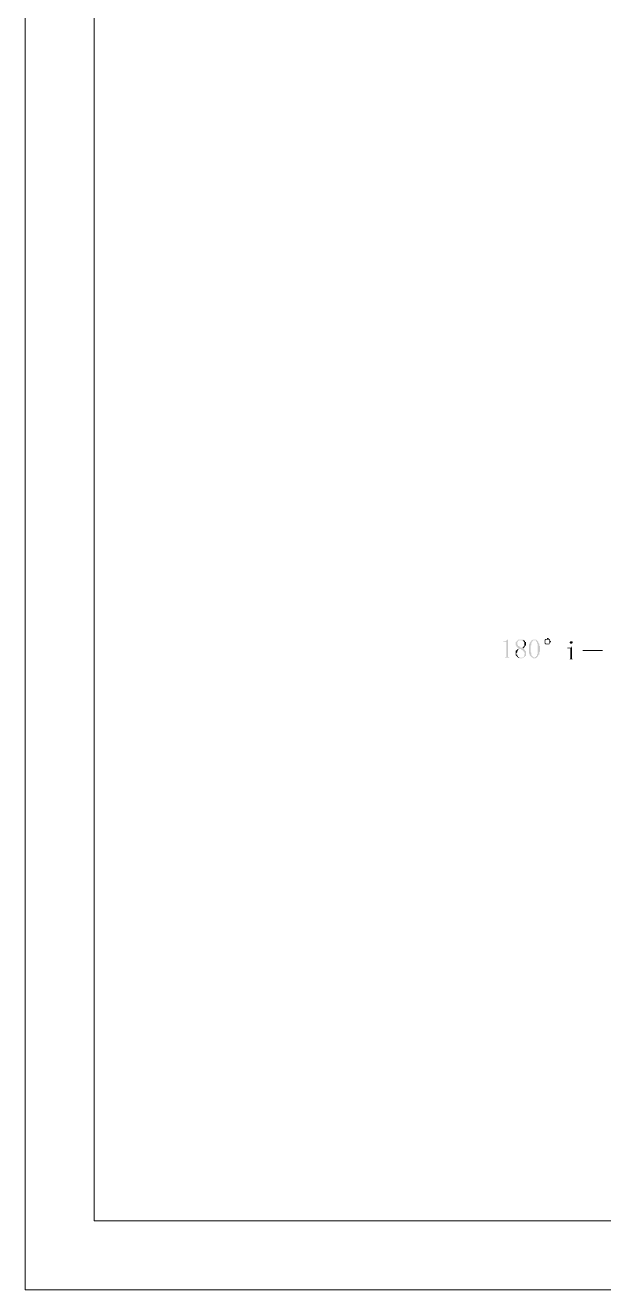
# Model space of a CAD drawing. Header units: millimetres. Extents: x 6 to 291, y 3 to 207.
# Drawn here: x 6.1 to 37.4, y 3.2 to 71.6 of the extents above; entities that cross this region are included whole.
import ezdxf

# ---------------------------------------------------------------- set-up
doc = ezdxf.new("R2010")
doc.units = ezdxf.units.MM

msp = doc.modelspace()

# ---------------------------------------------------------------- hatches: boundary and pattern name
h = msp.add_hatch(color=7)
h.dxf.hatch_style = 2
h.paths.add_polyline_path([(32.257859, 38.354), (32.215526, 38.354), (32.215526, 38.311667), (32.173192, 38.311667), (32.130859, 38.269333), (32.003859, 38.269333), (32.003859, 38.227), (32.173192, 38.227), (32.173192, 37.422667), (32.130859, 37.422667), (32.088526, 37.380333), (32.003859, 37.380333), (32.427192, 37.380333), (32.342526, 37.380333), (32.300192, 37.422667), (32.257859, 37.422667), (32.257859, 37.507333)])
h = msp.add_hatch(color=7)
h.dxf.hatch_style = 2
h.paths.add_polyline_path([(32.977526, 38.354), (32.808192, 38.354), (32.808192, 38.311667), (32.765859, 38.311667), (32.765859, 38.269333), (32.723526, 38.269333), (32.723526, 38.227), (32.681192, 38.227), (32.681192, 38.142333), (32.681192, 38.057667), (32.723526, 38.015333), (32.723526, 37.973), (32.765859, 37.973), (32.765859, 37.930667), (32.808192, 37.930667), (32.808192, 37.888333), (32.850526, 37.888333), (32.808192, 37.846), (32.977526, 37.846), (32.977526, 37.803667), (33.062192, 37.803667), (33.062192, 37.761333), (33.104526, 37.719), (33.146859, 37.676667), (33.146859, 37.634333), (33.189192, 37.592), (33.146859, 37.549667), (33.146859, 37.507333), (33.146859, 37.465), (33.104526, 37.422667), (33.062192, 37.422667), (33.062192, 37.380333), (32.808192, 37.380333), (32.850526, 37.380333), (32.892859, 37.338), (33.019859, 37.338), (33.062192, 37.380333), (33.104526, 37.380333), (33.146859, 37.422667), (33.189192, 37.422667), (33.189192, 37.465), (33.231526, 37.465), (33.231526, 37.507333), (33.231526, 37.592), (33.231526, 37.634333), (33.231526, 37.719), (33.189192, 37.761333), (33.189192, 37.803667), (33.146859, 37.803667), (33.146859, 37.846), (33.104526, 37.846), (33.104526, 37.888333), (33.062192, 37.888333), (33.104526, 37.888333), (33.019859, 37.930667), (32.935192, 37.930667), (32.935192, 37.973), (32.892859, 37.973), (32.850526, 38.015333), (32.808192, 38.015333), (32.808192, 38.057667), (32.765859, 38.1), (32.765859, 38.142333), (32.765859, 38.227), (32.808192, 38.227), (32.808192, 38.269333), (32.850526, 38.311667), (33.104526, 38.311667), (33.104526, 38.354), (33.019859, 38.354)])
h = msp.add_hatch(color=7)
h.dxf.hatch_style = 2
h.paths.add_polyline_path([(33.697192, 38.354), (33.612526, 38.354), (33.570192, 38.311667), (33.781859, 38.311667), (33.781859, 38.269333), (33.824192, 38.227), (33.824192, 38.184667), (33.824192, 38.142333), (33.866526, 38.142333), (33.866526, 38.1), (33.866526, 37.973), (33.866526, 37.846), (33.866526, 37.676667), (33.866526, 37.592), (33.824192, 37.549667), (33.824192, 37.465), (33.781859, 37.465), (33.781859, 37.422667), (33.739526, 37.422667), (33.697192, 37.380333), (33.824192, 37.380333), (33.824192, 37.422667), (33.866526, 37.422667), (33.866526, 37.465), (33.908859, 37.507333), (33.908859, 37.549667), (33.951192, 37.549667), (33.951192, 37.592), (33.951192, 37.676667), (33.993526, 37.719), (33.993526, 37.803667), (33.993526, 37.846), (33.993526, 38.015333), (33.951192, 38.015333), (33.951192, 38.1), (33.951192, 38.142333), (33.908859, 38.184667), (33.908859, 38.227), (33.866526, 38.269333), (33.824192, 38.311667), (33.781859, 38.354)])
h = msp.add_hatch(color=7)
h.dxf.hatch_style = 2
h.paths.add_polyline_path([(34.289859, 38.396333), (34.247526, 38.354), (34.247526, 38.269333), (34.247526, 38.227), (34.247526, 38.142333), (34.416859, 38.142333), (34.332192, 38.142333), (34.289859, 38.184667), (34.289859, 38.227), (34.289859, 38.311667), (34.332192, 38.354), (34.416859, 38.354)])
h = msp.add_hatch(color=7)
h.dxf.hatch_style = 2
h.paths.add_polyline_path([(34.416859, 38.438667), (34.374526, 38.438667), (34.374526, 38.396333), (34.289859, 38.396333), (34.416859, 38.354), (34.501526, 38.354), (34.501526, 38.269333), (34.501526, 38.227), (34.501526, 38.142333), (34.289859, 38.142333), (34.289859, 38.1), (34.501526, 38.1), (34.501526, 38.142333), (34.543859, 38.142333), (34.543859, 38.184667), (34.586192, 38.227), (34.586192, 38.269333), (34.543859, 38.311667), (34.543859, 38.354), (34.501526, 38.396333), (34.459192, 38.396333), (34.459192, 38.438667)])
h = msp.add_hatch(color=7)
h.dxf.hatch_style = 2
h.paths.add_polyline_path([(32.808192, 37.846), (32.765859, 37.846), (32.765859, 37.803667), (32.723526, 37.803667), (32.723526, 37.761333), (32.681192, 37.761333), (32.681192, 37.676667), (32.681192, 37.592), (32.681192, 37.507333), (32.723526, 37.465), (32.765859, 37.422667), (32.808192, 37.380333), (32.977526, 37.380333), (32.892859, 37.380333), (32.850526, 37.422667), (32.808192, 37.422667), (32.808192, 37.465), (32.765859, 37.465), (32.765859, 37.549667), (32.723526, 37.549667), (32.723526, 37.592), (32.723526, 37.634333), (32.765859, 37.676667), (32.765859, 37.761333), (32.808192, 37.761333), (32.808192, 37.803667), (32.850526, 37.846), (32.892859, 37.846)])
h = msp.add_hatch(color=7)
h.dxf.hatch_style = 2
h.paths.add_polyline_path([(33.104526, 38.311667), (32.977526, 38.311667), (33.062192, 38.311667), (33.104526, 38.269333), (33.146859, 38.227), (33.146859, 38.142333), (33.146859, 38.057667), (33.146859, 38.015333), (33.104526, 38.015333), (33.104526, 37.973), (33.062192, 37.930667), (33.019859, 37.930667), (33.104526, 37.888333), (33.104526, 37.930667), (33.146859, 37.930667), (33.146859, 37.973), (33.189192, 37.973), (33.189192, 38.015333), (33.231526, 38.057667), (33.231526, 38.142333), (33.231526, 38.184667), (33.231526, 38.227), (33.189192, 38.227), (33.189192, 38.269333), (33.146859, 38.311667)])
h = msp.add_hatch(color=7)
h.dxf.hatch_style = 2
h.paths.add_polyline_path([(33.570192, 38.311667), (33.527859, 38.311667), (33.527859, 38.269333), (33.485526, 38.269333), (33.485526, 38.227), (33.443192, 38.184667), (33.443192, 38.142333), (33.400859, 38.1), (33.400859, 38.057667), (33.400859, 37.973), (33.400859, 37.846), (33.400859, 37.761333), (33.400859, 37.634333), (33.400859, 37.592), (33.443192, 37.592), (33.443192, 37.507333), (33.485526, 37.465), (33.527859, 37.422667), (33.570192, 37.380333), (33.612526, 37.380333), (33.612526, 37.338), (33.739526, 37.338), (33.781859, 37.380333), (33.824192, 37.380333), (33.654859, 37.380333), (33.654859, 37.422667), (33.612526, 37.422667), (33.570192, 37.465), (33.527859, 37.507333), (33.527859, 37.549667), (33.527859, 37.592), (33.527859, 37.634333), (33.485526, 37.676667), (33.485526, 37.803667), (33.485526, 37.930667), (33.485526, 38.057667), (33.527859, 38.057667), (33.527859, 38.142333), (33.527859, 38.184667), (33.570192, 38.227), (33.570192, 38.269333), (33.612526, 38.269333), (33.612526, 38.311667), (33.697192, 38.311667)])
at = {"true_color": 0x00b8b8}
h = msp.add_hatch(color=132, dxfattribs=at)
h.dxf.hatch_style = 2
h.paths.add_polyline_path([(35.729192, 37.973), (35.686859, 37.973), (35.686859, 37.930667), (35.475192, 37.930667), (35.475192, 37.888333), (35.644526, 37.888333), (35.644526, 37.846), (35.644526, 37.338), (35.602192, 37.295667), (35.475192, 37.295667), (35.898526, 37.295667), (35.771526, 37.295667), (35.729192, 37.338)])
h = msp.add_hatch(color=132, dxfattribs=at)
h.dxf.hatch_style = 2
h.paths.add_polyline_path([(35.686859, 38.269333), (35.644526, 38.269333), (35.602192, 38.227), (35.602192, 38.184667), (35.644526, 38.142333), (35.729192, 38.142333), (35.771526, 38.184667), (35.771526, 38.227), (35.729192, 38.269333)])

# ---------------------------------------------------------------- linework, layer by layer
at = {"color": 8, "lineweight": 0, "true_color": 0x808080}
msp.add_lwpolyline([(290.829944, 3.175), (290.829944, 206.629), (6.138277, 206.629), (6.138277, 3.175)], close=True, dxfattribs=at)
at = {"color": 7, "lineweight": 0}
msp.add_lwpolyline([(287.10461, 6.900333), (287.10461, 202.903667), (9.86361, 202.903667), (9.86361, 6.900333)], close=True, dxfattribs=at)
at = {"color": 1, "lineweight": 0, "true_color": 0xff0000}
msp.add_lwpolyline([(36.321859, 37.761333), (37.380192, 37.761333)], dxfattribs=at)

doc.saveas('drawing.dxf')
